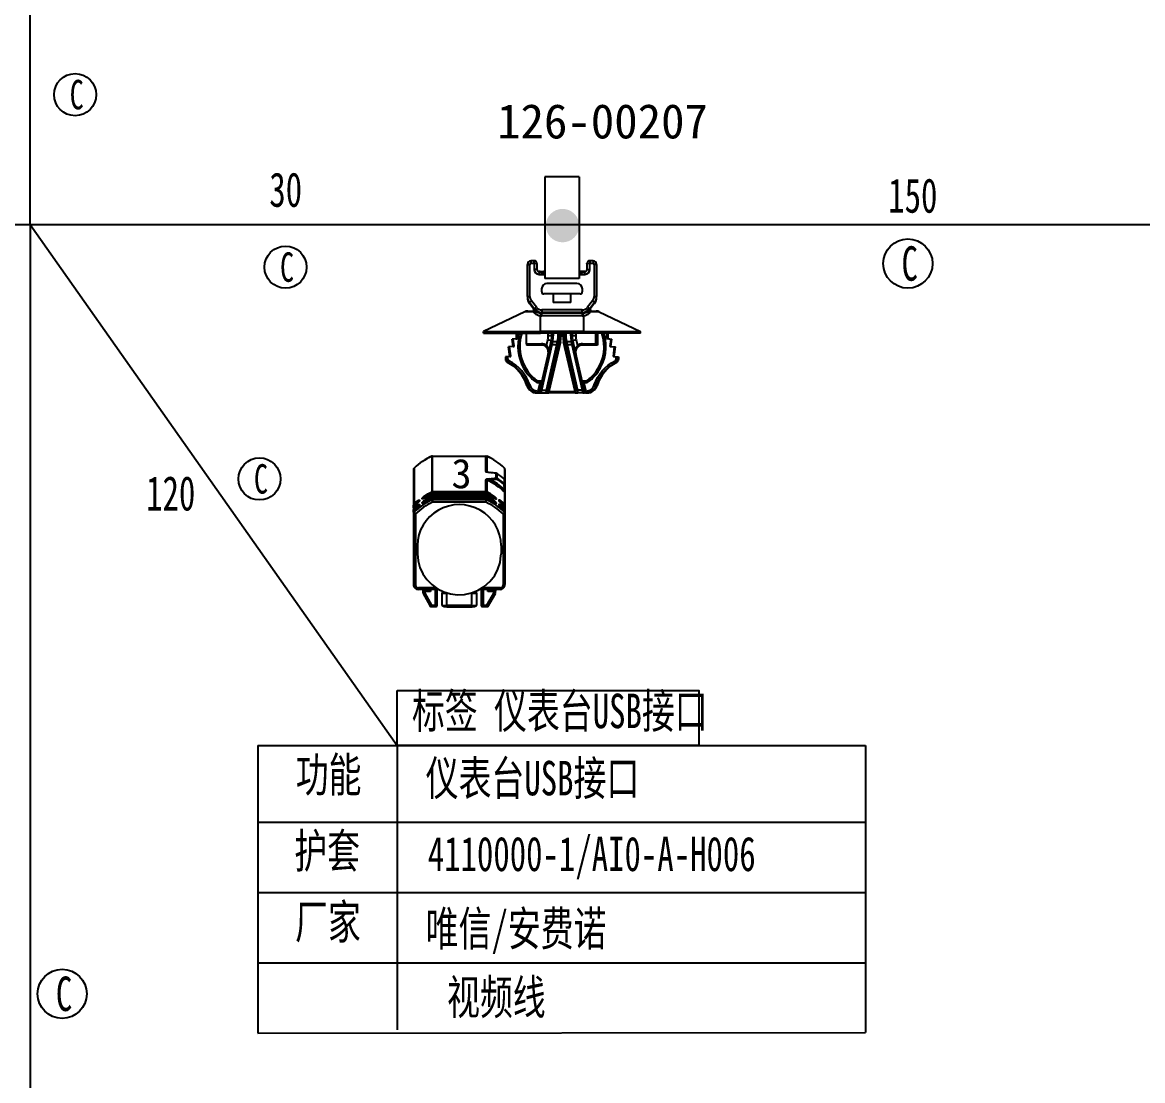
# Model space of a CAD drawing. Header units: millimetres. Extents: x 1543 to 5748, y 1576 to 2417.
# Drawn here: x 4048.5 to 4162.4, y 1923.9 to 2031.4 of the extents above; entities that cross this region are included whole.
import ezdxf

# ---------------------------------------------------------------- set-up
doc = ezdxf.new("R2010")
doc.units = ezdxf.units.MM
doc.layers.get('0').update_dxf_attribs({"lineweight": 25})
doc.layers.add('11文本层', color=255, linetype='Continuous')
for name, color, linetype, lineweight in [('1轮廓实线层', 7, 'Continuous', 50), ('6文字层', 3, 'Continuous', 25), ('_0', 7, 'Continuous', 25), ('_1轮廓实线层', 7, 'Continuous', 40)]:
    doc.layers.add(name, color=color, linetype=linetype, lineweight=lineweight)
doc.styles.get("Standard").update_dxf_attribs({"font": ''})
doc.styles.add('仿宋体', font='', dxfattribs={"width": 0.7, "height": 3.5})
doc.styles.add('仿宋体GB2312', font='', dxfattribs={"width": 0.7})
doc.styles.add('标准', font='fangsong.ttf', dxfattribs={"width": 0.7, "height": 3.5})
doc.styles.get('Standard').set_extended_font_data('SimSun')
doc.styles.get('仿宋体').set_extended_font_data('SimSun')
doc.styles.get('仿宋体GB2312').set_extended_font_data('SimSun')

msp = doc.modelspace()

# ---------------------------------------------------------------- hatches: boundary and pattern name
at = {"layer": '_1轮廓实线层', "linetype": 'ByBlock', "lineweight": -2}
h = msp.add_hatch(color=0, dxfattribs=at)
h.dxf.hatch_style = 1
edge = h.paths.add_edge_path()
edge.add_ellipse((4103.41, 2010.79), major_axis=(-1.7, 0), ratio=1, start_angle=0, end_angle=360, ccw=False)

# ---------------------------------------------------------------- linework, layer by layer
for p, q in [((4101.6, 2015.74), (4101.6, 2005.42)), ((4105.1, 2015.74), (4101.6, 2015.74)), ((4105.1, 2015.74), (4105.1, 2005.42)), ((4099.84, 2003.6), (4099.84, 2006.85)), ((4099.84, 2006.85), (4100.09, 2006.85)), ((4100.09, 2003.6), (4100.09, 2006.85)), ((4100.2, 2007.21), (4100.2, 2006.96)), ((4100.53, 2007.21), (4100.2, 2007.21)), ((4100.2, 2006.96), (4100.53, 2006.96)), ((4100.53, 2006.96), (4100.53, 2007.21)), ((4100.53, 2006.96), (4100.53, 2006.34)), ((4100.82, 2006.34), (4100.82, 2006.92)), ((4105.89, 2006.92), (4105.89, 2006.34)), ((4106.51, 2007.21), (4106.18, 2007.21)), ((4106.18, 2007.21), (4106.18, 2006.96)), ((4106.18, 2006.96), (4106.51, 2006.96)), ((4106.18, 2006.34), (4106.18, 2006.96)), ((4106.51, 2007.21), (4106.51, 2006.96)), ((4106.62, 2006.85), (4106.62, 2003.6)), ((4106.87, 2006.85), (4106.62, 2006.85)), ((4106.87, 2006.85), (4106.87, 2003.6)), ((4100.82, 2006.34), (4100.53, 2006.34)), ((4101.03, 2006.12), (4101.03, 2005.83)), ((4101.14, 2006.12), (4101.03, 2006.12)), ((4101.03, 2005.83), (4101.6, 2005.83)), ((4101.14, 2006.12), (4101.14, 2006.12)), ((4101.14, 2006.12), (4101.16, 2006.12)), ((4101.14, 2006.12), (4101.16, 2006.12)), ((4101.16, 2006.12), (4101.46, 2006.12)), ((4101.6, 2005.85), (4101.46, 2006.12)), ((4101.6, 2006.12), (4101.46, 2006.12)), ((4105.1, 2005.42), (4101.6, 2005.42)), ((4105.25, 2006.12), (4105.1, 2006.12)), ((4105.25, 2006.12), (4105.1, 2005.85)), ((4105.1, 2005.83), (4105.68, 2005.83)), ((4105.55, 2006.12), (4105.25, 2006.12)), ((4105.57, 2006.12), (4105.55, 2006.12)), ((4105.55, 2006.12), (4105.57, 2006.12)), ((4105.68, 2006.12), (4105.57, 2006.12)), ((4105.57, 2006.12), (4105.57, 2006.12)), ((4105.68, 2005.83), (4105.68, 2006.12)), ((4105.89, 2006.34), (4106.18, 2006.34)), ((4101.29, 2004.06), (4101.29, 2004.36)), ((4104.88, 2004.9), (4101.83, 2004.9)), ((4105.42, 2004.36), (4105.42, 2004.06)), ((4099.84, 2003.6), (4099.84, 2003.48)), ((4099.84, 2003.6), (4100.09, 2003.6)), ((4099.84, 2003.48), (4099.84, 2003.48)), ((4100.24, 2003.16), (4100.04, 2003)), ((4100.76, 2002.49), (4100.24, 2003.16)), ((4102.46, 2003.84), (4101.51, 2003.84)), ((4102.46, 2003.84), (4102.46, 2002.99)), ((4104.25, 2003.84), (4102.46, 2003.84)), ((4104.25, 2002.99), (4104.25, 2003.84)), ((4105.2, 2003.84), (4104.25, 2003.84)), ((4106.47, 2003.16), (4105.95, 2002.49)), ((4106.67, 2003), (4106.47, 2003.16)), ((4106.62, 2003.6), (4106.87, 2003.6)), ((4106.87, 2003.48), (4106.87, 2003.6)), ((4106.87, 2003.48), (4106.87, 2003.48)), ((4099.57, 2002.03), (4095.38, 2000.04)), ((4100.45, 2002.03), (4099.57, 2002.03)), ((4099.88, 2002.1), (4100.36, 2002.1)), ((4100.04, 2003), (4100.56, 2002.33)), ((4100.04, 2003), (4100.04, 2002.89)), ((4100.04, 2002.89), (4100.56, 2002.22)), ((4100.04, 2002.89), (4100.56, 2002.22)), ((4100.04, 2002.89), (4100.04, 2002.89)), ((4100.45, 2002.03), (4100.47, 2002)), ((4100.56, 2002.33), (4100.76, 2002.49)), ((4100.56, 2002.22), (4100.56, 2002.33)), ((4100.56, 2002.22), (4100.56, 2002.22)), ((4101.32, 2002.22), (4101.32, 2001.96)), ((4105.39, 2002.22), (4101.32, 2002.22)), ((4101.32, 2001.89), (4101.32, 2001.96)), ((4105.39, 2001.96), (4101.32, 2001.96)), ((4104.25, 2002.99), (4102.46, 2002.99)), ((4105.39, 2001.96), (4105.39, 2002.22)), ((4105.39, 2001.96), (4105.39, 2001.89)), ((4105.95, 2002.49), (4106.15, 2002.33)), ((4106.15, 2002.33), (4106.67, 2003)), ((4106.67, 2002.89), (4106.15, 2002.22)), ((4106.67, 2002.89), (4106.15, 2002.22)), ((4106.15, 2002.33), (4106.15, 2002.22)), ((4106.15, 2002.22), (4106.15, 2002.22)), ((4106.24, 2002), (4106.26, 2002.03)), ((4107.14, 2002.03), (4106.26, 2002.03)), ((4106.35, 2002.1), (4106.69, 2002.1)), ((4106.67, 2002.89), (4106.67, 2003)), ((4106.67, 2002.89), (4106.67, 2002.89)), ((4106.69, 2002.1), (4106.83, 2002.1)), ((4107.14, 2002.03), (4111.33, 2000.04)), ((4101.18, 2000.04), (4101.18, 2001.62)), ((4101.32, 2001.61), (4101.32, 2001.89)), ((4105.39, 2001.89), (4101.32, 2001.89)), ((4105.39, 2001.61), (4101.32, 2001.61)), ((4105.39, 2001.89), (4105.39, 2001.61)), ((4105.53, 2001.62), (4105.53, 2000.04)), ((4095.38, 2000.04), (4101.18, 2000.04)), ((4095.38, 1999.85), (4095.38, 2000.04)), ((4095.38, 1999.85), (4101.18, 1999.85)), ((4098.71, 1999.85), (4098.71, 1999.36)), ((4098.8, 1999.85), (4098.8, 1999.36)), ((4098.98, 1999.39), (4098.98, 1999.85)), ((4099.76, 1998.78), (4099.76, 1999.85)), ((4101.18, 1999.85), (4101.18, 2000.04)), ((4105.53, 2000.04), (4101.18, 2000.04)), ((4105.53, 1999.85), (4101.18, 1999.85)), ((4101.96, 1999.57), (4101.96, 1999.85)), ((4102.32, 1999.57), (4102.32, 1999.85)), ((4102.46, 1999.85), (4102.46, 1999.57)), ((4102.96, 1999.48), (4102.96, 1999.85)), ((4103.1, 1999.85), (4103.1, 1999.48)), ((4103.25, 1999.85), (4103.25, 1999.48)), ((4103.46, 1999.48), (4103.46, 1999.85)), ((4103.6, 1999.48), (4103.6, 1999.85)), ((4103.75, 1999.85), (4103.75, 1999.48)), ((4104.25, 1999.57), (4104.25, 1999.85)), ((4104.39, 1999.85), (4104.39, 1999.57)), ((4104.75, 1999.85), (4104.75, 1999.57)), ((4105.53, 1999.85), (4105.53, 2000.04)), ((4105.53, 2000.04), (4111.33, 2000.04)), ((4111.33, 1999.85), (4105.53, 1999.85)), ((4106.8, 1998.78), (4106.8, 1999.85)), ((4106.95, 1999.85), (4106.95, 1998.64)), ((4107.88, 1999.85), (4107.88, 1999.3)), ((4108, 1999.85), (4108, 1999.3)), ((4111.33, 1999.85), (4111.33, 2000.04)), ((4098.65, 1999.29), (4098.29, 1999.24)), ((4098.29, 1999.24), (4098.4, 1999.24)), ((4098.38, 1998.51), (4098.29, 1999.24)), ((4098.81, 1999.29), (4098.4, 1999.24)), ((4098.48, 1998.58), (4098.4, 1999.24)), ((4098.49, 1998.51), (4098.48, 1998.58)), ((4098.65, 1999.29), (4098.74, 1999.29)), ((4098.8, 1999.36), (4098.71, 1999.36)), ((4098.81, 1999.29), (4098.74, 1999.29)), ((4098.98, 1999.38), (4098.98, 1999.39)), ((4098.98, 1999.38), (4098.98, 1999.38)), ((4099.76, 1998.78), (4101.26, 1998.78)), ((4099.76, 1998.78), (4099.76, 1998.64)), ((4101.26, 1998.64), (4099.76, 1998.64)), ((4101.12, 1994.14), (4102.18, 1998.72)), ((4101.26, 1998.78), (4101.26, 1998.64)), ((4102.32, 1998.66), (4101.26, 1994.08)), ((4101.79, 1998.6), (4101.7, 1998.49)), ((4101.77, 1994.08), (4102.83, 1998.66)), ((4101.79, 1998.6), (4101.92, 1999.17)), ((4102.97, 1998.65), (4101.91, 1994.07)), ((4102.26, 1999.08), (4101.92, 1999.17)), ((4102.32, 1999.57), (4101.96, 1999.57)), ((4103.19, 1998.96), (4102.02, 1993.93)), ((4102.18, 1998.72), (4102.26, 1999.05)), ((4102.26, 1999.08), (4102.4, 1999.05)), ((4102.26, 1999.05), (4102.26, 1999.08)), ((4102.26, 1999.05), (4102.4, 1999.02)), ((4102.32, 1999.57), (4102.46, 1999.57)), ((4102.4, 1999.02), (4102.32, 1998.66)), ((4102.83, 1998.66), (4102.32, 1998.66)), ((4102.4, 1999.05), (4102.4, 1999.02)), ((4102.4, 1999.02), (4102.91, 1999.02)), ((4102.83, 1998.66), (4102.91, 1999.02)), ((4102.91, 1999.02), (4102.91, 1999.03)), ((4102.91, 1999.03), (4103.05, 1999)), ((4102.91, 1999.02), (4103.05, 1998.99)), ((4102.96, 1999.48), (4103.1, 1999.48)), ((4103.05, 1998.99), (4102.97, 1998.65)), ((4103.05, 1999), (4103.05, 1998.99)), ((4103.19, 1998.96), (4103.05, 1999)), ((4103.25, 1999.48), (4103.1, 1999.48)), ((4103.6, 1999.48), (4103.46, 1999.48)), ((4103.66, 1999), (4103.52, 1998.96)), ((4104.69, 1993.93), (4103.52, 1998.96)), ((4103.6, 1999.48), (4103.75, 1999.48)), ((4103.66, 1999), (4103.8, 1999.03)), ((4103.66, 1998.99), (4103.8, 1999.02)), ((4103.66, 1998.99), (4103.66, 1999)), ((4103.74, 1998.65), (4103.66, 1998.99)), ((4104.8, 1994.07), (4103.74, 1998.65)), ((4103.8, 1999.03), (4103.8, 1999.02)), ((4103.8, 1999.02), (4104.31, 1999.02)), ((4103.8, 1999.02), (4103.88, 1998.66)), ((4104.39, 1998.66), (4103.88, 1998.66)), ((4103.88, 1998.66), (4104.94, 1994.08)), ((4104.25, 1999.57), (4104.39, 1999.57)), ((4104.31, 1999.05), (4104.45, 1999.08)), ((4104.31, 1999.02), (4104.31, 1999.05)), ((4104.31, 1999.02), (4104.45, 1999.05)), ((4104.39, 1998.66), (4104.31, 1999.02)), ((4104.75, 1999.57), (4104.39, 1999.57)), ((4105.45, 1994.08), (4104.39, 1998.66)), ((4104.79, 1999.17), (4104.45, 1999.08)), ((4104.45, 1999.08), (4104.45, 1999.05)), ((4104.45, 1999.05), (4104.53, 1998.72)), ((4104.53, 1998.72), (4105.59, 1994.14)), ((4104.79, 1999.17), (4104.92, 1998.6)), ((4104.92, 1998.6), (4105.01, 1998.49)), ((4105.45, 1998.78), (4106.8, 1998.78)), ((4105.45, 1998.78), (4105.45, 1998.64)), ((4106.95, 1998.64), (4105.45, 1998.64)), ((4106.95, 1998.64), (4106.8, 1998.78)), ((4107.88, 1999.3), (4108.31, 1999.24)), ((4107.88, 1999.3), (4108, 1999.3)), ((4108, 1999.3), (4108.42, 1999.24)), ((4108.31, 1999.24), (4108.22, 1998.51)), ((4108.31, 1999.24), (4108.42, 1999.24)), ((4108.33, 1998.51), (4108.42, 1999.24)), ((4098.05, 1997.5), (4097.61, 1997.44)), ((4097.68, 1997.44), (4097.61, 1997.44)), ((4097.61, 1997.44), (4097.61, 1997.19)), ((4097.68, 1997.44), (4097.68, 1997.19)), ((4098.15, 1997.5), (4097.86, 1997.46)), ((4097.86, 1997.19), (4097.86, 1997.46)), ((4098.38, 1998.51), (4097.93, 1998.46)), ((4097.93, 1998.46), (4098.03, 1998.46)), ((4098.05, 1997.5), (4097.93, 1998.46)), ((4098.49, 1998.51), (4098.03, 1998.46)), ((4098.15, 1997.57), (4098.03, 1998.46)), ((4098.05, 1997.5), (4098.15, 1997.5)), ((4098.15, 1997.5), (4098.15, 1997.57)), ((4098.38, 1998.51), (4098.49, 1998.51)), ((4101.97, 1997.82), (4101.96, 1997.76)), ((4104.75, 1997.77), (4104.74, 1997.82)), ((4108.25, 1998.51), (4108.22, 1998.51)), ((4108.33, 1998.51), (4108.22, 1998.51)), ((4108.25, 1998.51), (4108.67, 1998.46)), ((4108.33, 1998.51), (4108.78, 1998.46)), ((4108.67, 1998.46), (4108.55, 1997.5)), ((4108.58, 1997.49), (4108.55, 1997.5)), ((4108.66, 1997.5), (4108.55, 1997.5)), ((4108.58, 1997.49), (4108.85, 1997.46)), ((4108.66, 1997.5), (4108.78, 1998.46)), ((4108.66, 1997.5), (4109.1, 1997.44)), ((4108.67, 1998.46), (4108.78, 1998.46)), ((4108.85, 1997.19), (4108.85, 1997.46)), ((4109.03, 1997.44), (4109.1, 1997.44)), ((4109.03, 1997.44), (4109.03, 1997.19)), ((4109.1, 1997.44), (4109.1, 1997.19)), ((4097.68, 1997.19), (4097.61, 1997.19)), ((4097.86, 1997.19), (4097.68, 1997.19)), ((4097.88, 1996.88), (4097.81, 1996.88)), ((4097.96, 1997.03), (4097.88, 1996.88)), ((4108.75, 1997.03), (4108.83, 1996.88)), ((4108.83, 1996.88), (4108.9, 1996.88)), ((4109.03, 1997.19), (4108.85, 1997.19)), ((4109.03, 1997.19), (4109.1, 1997.19)), ((4099.69, 1995.93), (4099.84, 1996.03)), ((4107.02, 1995.93), (4106.87, 1996.03)), ((4107.15, 1995.31), (4107.13, 1995.27)), ((4099.91, 1994.54), (4099.79, 1994.54)), ((4100.07, 1994.59), (4099.91, 1994.54)), ((4100.59, 1994.97), (4100.7, 1995.11)), ((4100.94, 1993.99), (4101.13, 1994.82)), ((4100.94, 1993.99), (4101.08, 1993.96)), ((4101.04, 1995), (4101.2, 1995)), ((4101.04, 1994.82), (4101.04, 1995)), ((4101.13, 1994.82), (4101.04, 1994.82)), ((4101.08, 1993.96), (4101.12, 1994.14)), ((4101.13, 1994.82), (4101.2, 1995)), ((4101.13, 1994.82), (4101.27, 1994.79)), ((4101.26, 1994.08), (4101.22, 1993.78)), ((4101.26, 1994.08), (4101.77, 1994.08)), ((4101.73, 1993.78), (4101.77, 1994.08)), ((4101.91, 1994.07), (4101.87, 1993.9)), ((4104.84, 1993.9), (4104.8, 1994.07)), ((4105.45, 1994.08), (4104.94, 1994.08)), ((4104.94, 1994.08), (4104.98, 1993.78)), ((4105.44, 1994.79), (4105.58, 1994.82)), ((4105.49, 1993.78), (4105.45, 1994.08)), ((4105.51, 1995), (4105.58, 1994.82)), ((4105.51, 1995), (4105.67, 1995)), ((4105.58, 1994.82), (4105.77, 1993.99)), ((4105.67, 1994.82), (4105.58, 1994.82)), ((4105.59, 1994.14), (4105.63, 1993.96)), ((4105.63, 1993.96), (4105.77, 1993.99)), ((4105.67, 1994.82), (4105.67, 1995)), ((4106.12, 1994.97), (4106.01, 1995.11)), ((4106.64, 1994.59), (4106.8, 1994.54)), ((4106.8, 1994.54), (4106.92, 1994.54)), ((4100.96, 1993.78), (4100.81, 1993.78)), ((4100.93, 1993.96), (4101.07, 1993.94)), ((4100.96, 1993.78), (4100.96, 1993.87)), ((4100.96, 1993.78), (4101.22, 1993.78)), ((4101.07, 1993.94), (4101.08, 1993.96)), ((4101.08, 1993.87), (4101.08, 1993.88)), ((4101.2, 1993.78), (4101.22, 1993.78)), ((4101.22, 1993.78), (4101.2, 1993.78)), ((4101.22, 1993.78), (4101.73, 1993.78)), ((4101.74, 1993.78), (4102.02, 1993.78)), ((4102.02, 1993.93), (4101.87, 1993.89)), ((4101.87, 1993.9), (4101.87, 1993.89)), ((4102.02, 1993.93), (4104.69, 1993.93)), ((4102.02, 1993.78), (4102.02, 1993.93)), ((4104.69, 1993.78), (4102.02, 1993.78)), ((4104.84, 1993.89), (4104.69, 1993.93)), ((4104.69, 1993.78), (4104.69, 1993.93)), ((4104.69, 1993.78), (4104.97, 1993.78)), ((4105.49, 1993.78), (4104.98, 1993.78)), ((4105.75, 1993.78), (4105.49, 1993.78)), ((4105.51, 1993.78), (4105.49, 1993.78)), ((4105.49, 1993.78), (4105.51, 1993.78)), ((4105.64, 1993.94), (4105.63, 1993.96)), ((4105.64, 1993.94), (4105.78, 1993.96)), ((4105.75, 1993.78), (4105.75, 1993.87)), ((4105.75, 1993.78), (4105.9, 1993.78))]:
    msp.add_line(p, q)
at = {"color": 0, "lineweight": -2}
for p, q in [((4090.12, 1987.35), (4090.12, 1983.74)), ((4090.2, 1987.37), (4090.2, 1987.37)), ((4090.2, 1987.37), (4095.61, 1987.37)), ((4090.2, 1983.76), (4090.2, 1987.37)), ((4090.2, 1987.37), (4095.61, 1987.37)), ((4095.61, 1987.37), (4095.61, 1987.37)), ((4095.61, 1985.79), (4095.61, 1987.37)), ((4095.7, 1987.35), (4095.7, 1985.77)), ((4088.32, 1986.14), (4088.32, 1982.53)), ((4097.5, 1986.14), (4097.5, 1985.05)), ((4088.26, 1986), (4088.26, 1982.39)), ((4095.61, 1983.76), (4095.61, 1984.96)), ((4095.7, 1984.94), (4095.7, 1983.74)), ((4096.65, 1985.13), (4096.65, 1985.62)), ((4096.75, 1985.1), (4096.75, 1985.59)), ((4097.49, 1985.06), (4097.49, 1984.57)), ((4097.56, 1986), (4097.56, 1984.91)), ((4097.56, 1984.91), (4097.56, 1984.42)), ((4090.2, 1983.76), (4095.61, 1983.76)), ((4090.2, 1983.57), (4090.2, 1983.76)), ((4095.61, 1983.57), (4095.61, 1983.76)), ((4097.45, 1984.5), (4097.46, 1984.01)), ((4097.56, 1984.42), (4097.56, 1983.93)), ((4097.56, 1984.42), (4097.56, 1984.42)), ((4097.56, 1984.08), (4097.56, 1983.99)), ((4097.56, 1983.99), (4097.56, 1983.96)), ((4097.56, 1983.97), (4097.56, 1983.96)), ((4097.56, 1983.96), (4097.56, 1983.88)), ((4097.56, 1983.59), (4097.56, 1983.93)), ((4097.56, 1983.88), (4097.56, 1983.75)), ((4097.56, 1983.75), (4097.56, 1983.65)), ((4088.82, 1982.76), (4088.32, 1982.23)), ((4090.12, 1983.44), (4090.12, 1983.3)), ((4090.12, 1983.44), (4090.12, 1983.44)), ((4090.12, 1983), (4090.12, 1983.01)), ((4090.12, 1983), (4090.12, 1982.89)), ((4095.61, 1983.57), (4090.2, 1983.57)), ((4090.2, 1983.32), (4090.2, 1983.46)), ((4095.61, 1983.46), (4090.2, 1983.46)), ((4090.2, 1983.46), (4090.2, 1983.46)), ((4095.61, 1983.46), (4090.2, 1983.46)), ((4090.2, 1983.32), (4095.61, 1983.32)), ((4090.2, 1983.14), (4090.2, 1983.32)), ((4095.61, 1983.14), (4090.2, 1983.14)), ((4095.61, 1983.02), (4090.2, 1983.02)), ((4090.2, 1982.91), (4090.2, 1983.02)), ((4090.2, 1983.02), (4090.2, 1983.02)), ((4095.61, 1983.02), (4090.2, 1983.02)), ((4095.61, 1982.91), (4090.2, 1982.91)), ((4090.2, 1982.91), (4090.2, 1982.67)), ((4095.61, 1982.67), (4090.2, 1982.67)), ((4095.61, 1983.32), (4095.61, 1983.46)), ((4095.61, 1983.46), (4095.61, 1983.46)), ((4095.61, 1983.14), (4095.61, 1983.32)), ((4095.61, 1982.91), (4095.61, 1983.02)), ((4095.61, 1983.02), (4095.61, 1983.02)), ((4095.61, 1982.91), (4095.61, 1982.67)), ((4095.69, 1983.44), (4095.7, 1983.44)), ((4095.69, 1983.01), (4095.7, 1983)), ((4095.7, 1983.44), (4095.7, 1983.3)), ((4095.7, 1983), (4095.7, 1982.89)), ((4097, 1982.76), (4097.5, 1982.23)), ((4097.5, 1983.73), (4097.5, 1982.53)), ((4097.56, 1983.65), (4097.56, 1983.62)), ((4097.56, 1983.63), (4097.56, 1983.59)), ((4097.56, 1983.63), (4097.56, 1983.63)), ((4097.56, 1983.59), (4097.56, 1982.39)), ((4097.56, 1983.59), (4097.56, 1983.53)), ((4097.56, 1983.53), (4097.56, 1983.44)), ((4097.56, 1983.45), (4097.56, 1983.32)), ((4097.56, 1983.32), (4097.56, 1983.26)), ((4097.56, 1983.26), (4097.56, 1983.26)), ((4097.56, 1983.22), (4097.56, 1983.19)), ((4097.56, 1983.19), (4097.56, 1983.08)), ((4097.56, 1983.08), (4097.56, 1983.06)), ((4097.56, 1983.06), (4097.56, 1982.73)), ((4097.56, 1982.81), (4097.56, 1982.79)), ((4097.56, 1982.79), (4097.56, 1982.69)), ((4097.56, 1982.69), (4097.56, 1982.55)), ((4088.26, 1982.09), (4088.26, 1982.39)), ((4088.26, 1982.09), (4088.26, 1981.95)), ((4088.26, 1981.66), (4088.26, 1981.95)), ((4088.26, 1981.65), (4088.26, 1981.54)), ((4088.26, 1981.54), (4088.26, 1974.3)), ((4088.82, 1982.32), (4088.32, 1981.79)), ((4088.32, 1982.23), (4088.32, 1982.09)), ((4088.32, 1982.23), (4088.32, 1982.23)), ((4088.32, 1981.79), (4088.32, 1981.68)), ((4088.32, 1981.79), (4088.32, 1981.79)), ((4088.4, 1982.35), (4088.4, 1982.32)), ((4088.4, 1981.91), (4088.4, 1981.88)), ((4088.46, 1981.5), (4088.46, 1974.26)), ((4097, 1982.32), (4097.5, 1981.79)), ((4097.36, 1981.5), (4097.36, 1974.26)), ((4097.41, 1982.32), (4097.41, 1982.35)), ((4097.41, 1981.88), (4097.41, 1981.91)), ((4097.5, 1982.23), (4097.5, 1982.09)), ((4097.5, 1982.23), (4097.5, 1982.23)), ((4097.5, 1981.79), (4097.5, 1981.68)), ((4097.5, 1981.79), (4097.5, 1981.79)), ((4097.56, 1982.55), (4097.56, 1982.44)), ((4097.56, 1982.49), (4097.56, 1982.47)), ((4097.56, 1982.47), (4097.56, 1982.37)), ((4097.56, 1982.39), (4097.56, 1981.65)), ((4097.56, 1982.37), (4097.56, 1982.23)), ((4097.56, 1982.23), (4097.56, 1982.12)), ((4097.56, 1982.14), (4097.56, 1982.12)), ((4097.56, 1982.14), (4097.56, 1982.14)), ((4097.56, 1982.12), (4097.56, 1982.09)), ((4097.56, 1982.09), (4097.56, 1981.95)), ((4097.56, 1981.95), (4097.56, 1974.71)), ((4097.56, 1981.65), (4097.56, 1981.54)), ((4097.56, 1981.54), (4097.56, 1974.3)), ((4088.66, 1978.27), (4088.66, 1977.44)), ((4097.16, 1978.27), (4097.16, 1977.44)), ((4097.16, 1977.39), (4097.16, 1977.41)), ((4097.56, 1977.7), (4097.56, 1977.68)), ((4090.56, 1973.97), (4088.76, 1973.97)), ((4088.76, 1973.97), (4088.76, 1973.81)), ((4090.82, 1973.81), (4088.76, 1973.81)), ((4089.21, 1973.81), (4089.21, 1973.63)), ((4089.21, 1973.63), (4089.21, 1973.48)), ((4089.41, 1973.81), (4089.41, 1973.59)), ((4089.98, 1973.59), (4089.41, 1973.59)), ((4089.41, 1973.59), (4089.41, 1973.44)), ((4089.98, 1973.81), (4089.98, 1973.59)), ((4090.48, 1972.22), (4090.48, 1973.81)), ((4090.68, 1972.26), (4090.68, 1973.81)), ((4091.16, 1973.64), (4091.16, 1973.43)), ((4094.66, 1973.43), (4094.66, 1973.64)), ((4097.06, 1973.81), (4095, 1973.81)), ((4095.13, 1973.81), (4095.13, 1972.26)), ((4097.06, 1973.97), (4095.26, 1973.97)), ((4095.33, 1973.81), (4095.33, 1972.22)), ((4095.83, 1973.59), (4095.83, 1973.81)), ((4096.41, 1973.59), (4095.83, 1973.59)), ((4096.41, 1973.81), (4096.41, 1973.59)), ((4096.41, 1973.44), (4096.41, 1973.59)), ((4096.61, 1973.81), (4096.61, 1973.63)), ((4096.61, 1973.48), (4096.61, 1973.63)), ((4097.06, 1973.81), (4097.06, 1973.97)), ((4089.23, 1973.38), (4089.93, 1972.16)), ((4089.41, 1973.44), (4090.1, 1972.22)), ((4091.16, 1972.26), (4091.16, 1973.43)), ((4091.16, 1973.43), (4091.66, 1973.43)), ((4091.66, 1972.16), (4091.66, 1973.43)), ((4094.16, 1973.43), (4094.16, 1972.16)), ((4094.16, 1973.43), (4094.66, 1973.43)), ((4094.66, 1973.43), (4094.66, 1972.26)), ((4095.71, 1972.22), (4096.41, 1973.44)), ((4095.89, 1972.16), (4096.58, 1973.38)), ((4090.1, 1972.22), (4090.48, 1972.22)), ((4090.1, 1972.06), (4090.1, 1972.22)), ((4090.1, 1972.06), (4090.48, 1972.06)), ((4090.48, 1972.06), (4090.48, 1972.22)), ((4094.16, 1972.16), (4091.66, 1972.16)), ((4091.66, 1972.16), (4091.66, 1972)), ((4094.16, 1972), (4091.66, 1972)), ((4094.16, 1972.16), (4094.16, 1972)), ((4095.33, 1972.22), (4095.71, 1972.22)), ((4095.33, 1972.06), (4095.33, 1972.22)), ((4095.33, 1972.06), (4095.71, 1972.06)), ((4095.71, 1972.06), (4095.71, 1972.22))]:
    msp.add_line(p, q, dxfattribs=at)
at = {"color": 0}
msp.add_line((4086.59, 1957.96), (4086.59, 1929.04), dxfattribs=at)
for points in [[(4100.53, 2006.96), (4100.72, 2006.95), (4100.79, 2006.94), (4100.81, 2006.93), (4100.81, 2006.93), (4100.82, 2006.92), (4100.82, 2006.92)], [(4105.89, 2006.92), (4105.89, 2006.93), (4105.9, 2006.93), (4105.91, 2006.93), (4105.93, 2006.94), (4106.18, 2006.96)], [(4101.14, 2006.12), (4101.21, 2006.07), (4101.6, 2005.84)], [(4105.1, 2005.84), (4105.53, 2006.1), (4105.57, 2006.12)], [(4100.36, 2002.1), (4100.36, 2002.1), (4100.37, 2002.1), (4100.45, 2002.03)], [(4100.45, 2002.03), (4100.52, 2002.08), (4100.56, 2002.15), (4100.55, 2002.23), (4100.54, 2002.25)], [(4100.47, 2002), (4100.55, 2002.04), (4100.59, 2002.12), (4100.58, 2002.2), (4100.56, 2002.22)], [(4100.61, 2002.16), (4100.64, 2002.09), (4100.62, 2002), (4100.55, 2001.94), (4100.53, 2001.93)], [(4100.65, 2002.13), (4100.68, 2002.05), (4100.66, 2001.97), (4100.59, 2001.9), (4100.56, 2001.89)], [(4106.15, 2001.89), (4106.07, 2001.94), (4106.03, 2002.03), (4106.05, 2002.11), (4106.06, 2002.13)], [(4106.18, 2001.93), (4106.11, 2001.98), (4106.07, 2002.06), (4106.08, 2002.14), (4106.1, 2002.16)], [(4106.24, 2002), (4106.16, 2002.04), (4106.12, 2002.12), (4106.13, 2002.2), (4106.15, 2002.22)], [(4106.17, 2002.25), (4106.15, 2002.18), (4106.17, 2002.1), (4106.26, 2002.03)], [(4106.35, 2002.1), (4106.35, 2002.1), (4106.33, 2002.09), (4106.26, 2002.03)], [(4101.18, 2001.62), (4101.19, 2001.64), (4101.2, 2001.7), (4101.22, 2001.82), (4101.21, 2001.87), (4101.21, 2001.89), (4101.2, 2001.89), (4101.2, 2001.89)], [(4105.51, 2001.89), (4105.51, 2001.89), (4105.5, 2001.88), (4105.49, 2001.79), (4105.51, 2001.67), (4105.53, 2001.62)], [(4098.98, 1999.38), (4098.85, 1999.3), (4098.81, 1999.29)], [(4101.79, 1998.6), (4101.89, 1998.45), (4101.98, 1998.19)], [(4104.73, 1998.19), (4104.79, 1998.39), (4104.92, 1998.6)], [(4097.88, 1996.88), (4098.3, 1996.63), (4098.69, 1996.34), (4099.14, 1995.89), (4099.49, 1995.42), (4099.73, 1994.99), (4099.91, 1994.54)], [(4100.07, 1994.59), (4099.92, 1994.97), (4099.74, 1995.34), (4099.52, 1995.69), (4099.26, 1996.02), (4098.98, 1996.32), (4098.66, 1996.59), (4098.32, 1996.83), (4097.96, 1997.03)], [(4106.64, 1994.59), (4106.78, 1994.97), (4106.97, 1995.34), (4107.19, 1995.69), (4107.45, 1996.02), (4107.73, 1996.32), (4108.05, 1996.59), (4108.39, 1996.83), (4108.75, 1997.03)], [(4099.91, 1994.54), (4100.02, 1994.28), (4100.2, 1994.07), (4100.37, 1993.95), (4100.56, 1993.86), (4100.76, 1993.8), (4100.96, 1993.78)], [(4106.8, 1994.54), (4106.74, 1994.38), (4106.65, 1994.23), (4106.53, 1994.1), (4106.4, 1993.98), (4106.09, 1993.83), (4105.75, 1993.78)]]:
    msp.add_lwpolyline(points)
at = {"color": 0, "lineweight": -2}
for points in [[(4095.61, 1985.79), (4095.62, 1985.78), (4095.62, 1985.77), (4095.64, 1985.76), (4095.8, 1985.72), (4096.02, 1985.69)], [(4096.02, 1985.06), (4095.71, 1985.01), (4095.64, 1984.99), (4095.62, 1984.97), (4095.62, 1984.96), (4095.61, 1984.96)], [(4096.09, 1984.96), (4095.77, 1984.96), (4095.72, 1984.95), (4095.7, 1984.95), (4095.7, 1984.95), (4095.7, 1984.94), (4095.7, 1984.94)], [(4090.12, 1983.44), (4089.38, 1983.1), (4089.2, 1983.03), (4089.16, 1983.02), (4089.15, 1983.02), (4089.14, 1983.02), (4089.13, 1983.03), (4089.13, 1983.03), (4089.14, 1983.05), (4089.15, 1983.07), (4089.28, 1983.21), (4089.72, 1983.52), (4090.12, 1983.74)], [(4095.7, 1983.44), (4096.44, 1983.1), (4096.62, 1983.02), (4096.65, 1983.02), (4096.67, 1983.02), (4096.68, 1983.02), (4096.68, 1983.03), (4096.68, 1983.03), (4096.68, 1983.04), (4096.67, 1983.07), (4096.54, 1983.21), (4096.1, 1983.52), (4095.7, 1983.74)], [(4088.32, 1982.53), (4088.64, 1982.77), (4088.81, 1982.87), (4088.85, 1982.88), (4088.86, 1982.88), (4088.88, 1982.87), (4088.89, 1982.86), (4088.88, 1982.84), (4088.86, 1982.79), (4088.73, 1982.65), (4088.32, 1982.23)], [(4088.4, 1982.35), (4088.7, 1982.66), (4088.76, 1982.7), (4088.78, 1982.71)], [(4090.12, 1983), (4089.38, 1982.66), (4089.2, 1982.59), (4089.16, 1982.58), (4089.15, 1982.58), (4089.14, 1982.58), (4089.13, 1982.59), (4089.13, 1982.6), (4089.14, 1982.61), (4089.15, 1982.64), (4089.28, 1982.77), (4089.72, 1983.08), (4090.12, 1983.3)], [(4089.25, 1983.07), (4089.25, 1983.07), (4089.25, 1983.09), (4089.3, 1983.13), (4089.56, 1983.29), (4090.2, 1983.57)], [(4089.25, 1982.63), (4089.25, 1982.64), (4089.25, 1982.65), (4089.3, 1982.69), (4089.56, 1982.86), (4090.2, 1983.14)], [(4090.12, 1983.44), (4089.42, 1983.12), (4089.26, 1983.06)], [(4090.12, 1983.01), (4089.42, 1982.69), (4089.26, 1982.62)], [(4096.57, 1983.07), (4096.57, 1983.07), (4096.56, 1983.08), (4096.52, 1983.13), (4096.26, 1983.29), (4095.61, 1983.57)], [(4096.57, 1982.63), (4096.57, 1982.64), (4096.56, 1982.65), (4096.52, 1982.69), (4096.26, 1982.86), (4095.61, 1983.14)], [(4095.69, 1983.44), (4096.39, 1983.12), (4096.56, 1983.06)], [(4095.69, 1983.01), (4096.39, 1982.69), (4096.56, 1982.62)], [(4095.7, 1983), (4096.44, 1982.66), (4096.62, 1982.59), (4096.65, 1982.58), (4096.67, 1982.58), (4096.68, 1982.58), (4096.68, 1982.59), (4096.68, 1982.6), (4096.68, 1982.61), (4096.67, 1982.64), (4096.54, 1982.77), (4096.1, 1983.08), (4095.7, 1983.3)], [(4097.5, 1982.53), (4097.18, 1982.77), (4097.01, 1982.87), (4096.97, 1982.88), (4096.95, 1982.88), (4096.94, 1982.87), (4096.93, 1982.87), (4096.93, 1982.86), (4096.93, 1982.85), (4096.93, 1982.84), (4096.98, 1982.76), (4097.09, 1982.64), (4097.5, 1982.23)], [(4097.41, 1982.35), (4097.11, 1982.66), (4097.05, 1982.7), (4097.03, 1982.71)], [(4088.32, 1982.09), (4088.64, 1982.34), (4088.81, 1982.43), (4088.85, 1982.44), (4088.86, 1982.44), (4088.88, 1982.44), (4088.89, 1982.42), (4088.88, 1982.41), (4088.86, 1982.35), (4088.73, 1982.21), (4088.32, 1981.79)], [(4088.4, 1981.91), (4088.7, 1982.22), (4088.76, 1982.26), (4088.78, 1982.27)], [(4097.5, 1982.09), (4097.18, 1982.34), (4097.01, 1982.43), (4096.97, 1982.44), (4096.95, 1982.44), (4096.94, 1982.44), (4096.93, 1982.43), (4096.93, 1982.42), (4096.93, 1982.42), (4096.93, 1982.4), (4096.98, 1982.33), (4097.09, 1982.2), (4097.5, 1981.79)], [(4097.41, 1981.91), (4097.11, 1982.22), (4097.05, 1982.26), (4097.03, 1982.27)], [(4088.66, 1977.44), (4088.72, 1976.73), (4088.9, 1976.05), (4089.2, 1975.4), (4089.61, 1974.81), (4090.11, 1974.3), (4090.69, 1973.88), (4091.33, 1973.57), (4092.02, 1973.36), (4092.74, 1973.27), (4093.46, 1973.31), (4094.16, 1973.46), (4094.83, 1973.72), (4095.44, 1974.1), (4096.03, 1974.62), (4096.52, 1975.24), (4096.84, 1975.87), (4097.06, 1976.55), (4097.15, 1977.25), (4097.16, 1977.39)], [(4089.79, 1973.81), (4089.84, 1973.73), (4089.98, 1973.59)], [(4096.03, 1973.81), (4095.97, 1973.73), (4095.83, 1973.59)], [(4091.66, 1972), (4091.38, 1972.03), (4091.23, 1972.11), (4091.16, 1972.25), (4091.16, 1972.26)], [(4094.66, 1972.26), (4094.6, 1972.12), (4094.47, 1972.04), (4094.21, 1972), (4094.16, 1972)]]:
    msp.add_lwpolyline(points, dxfattribs=at)
for centre, radius, start, end in [((4100.2, 2006.85), 0.363, 90, 180), ((4100.2, 2006.85), 0.109, 90, 180), ((4100.53, 2006.92), 0.29, 56.1469, 90), ((4100.53, 2006.92), 0.291, 34.6674, 56.1281), ((4100.53, 2006.92), 0.29, 14.1414, 34.6326), ((4100.53, 2006.92), 0.284, 359.9466, 14.3458), ((4106.18, 2006.92), 0.284, 165.6542, 180.0534), ((4106.18, 2006.92), 0.29, 145.3673, 165.8586), ((4106.18, 2006.92), 0.291, 123.8719, 145.3325), ((4106.18, 2006.92), 0.29, 90, 123.8531), ((4106.51, 2006.85), 0.363, 360, 90), ((4106.51, 2006.85), 0.109, 0.0251, 89.9797), ((4101.03, 2006.34), 0.508, 180, 270), ((4101.03, 2006.34), 0.218, 180, 270), ((4105.68, 2006.34), 0.508, 270.0001, 359.9999), ((4105.68, 2006.34), 0.218, 270, 360), ((4101.83, 2004.36), 0.544, 90, 180), ((4104.88, 2004.36), 0.544, 360, 90), ((4100.8, 2003.6), 0.965, 179.9977, 217.9786), ((4100.8, 2003.48), 0.964, 180, 218), ((4100.8, 2003.6), 0.712, 179.9958, 217.9543), ((4101.51, 2004.06), 0.218, 180, 270), ((4105.2, 2004.06), 0.218, 270, 360), ((4105.91, 2003.6), 0.712, 322.0459, 0.004), ((4105.91, 2003.6), 0.965, 322.0214, 0.0023), ((4105.91, 2003.48), 0.964, 322, 360), ((4099.88, 2001.38), 0.725, 90, 115.4), ((4100.36, 2002.25), 0.145, 270, 38), ((4101.27, 2002.57), 0.982, 215.8251, 220.6376), ((4101.32, 2002.93), 0.964, 217.9781, 269.9907), ((4101.32, 2002.81), 0.964, 218, 222.3843), ((4100.91, 2002.44), 0.405, 222.4784, 229.5349), ((4101.31, 2002.93), 1.04, 230.3384, 263.9136), ((4101.32, 2002.93), 0.71, 217.9496, 269.9846), ((4105.39, 2002.93), 0.71, 270.0155, 322.0504), ((4105.39, 2002.93), 0.964, 270.0093, 322.0219), ((4105.4, 2002.93), 1.04, 276.0838, 309.6639), ((4105.8, 2002.44), 0.405, 310.466, 317.5217), ((4105.39, 2002.81), 0.964, 317.6158, 322), ((4105.43, 2002.58), 0.989, 319.3788, 324.16), ((4106.35, 2002.25), 0.145, 142, 270), ((4106.83, 2001.38), 0.725, 64.6, 89.9992), ((4100.87, 2002.23), 0.458, 220.7065, 227.714), ((4101.3, 2002.72), 1.11, 228.4207, 263.689), ((4101.32, 2002.85), 1.24, 263.322, 269.964), ((4101.32, 2002.97), 1.08, 263.3902, 270.0033), ((4105.39, 2002.97), 1.08, 269.9967, 276.6097), ((4105.39, 2002.84), 1.23, 270.0011, 276.7136), ((4105.41, 2002.72), 1.11, 276.2924, 311.5889), ((4105.84, 2002.23), 0.458, 312.2836, 319.2965), ((4103.35, 1998.49), 4.47, 162.1992, 168.3867), ((4103.35, 1998.49), 4.29, 161.4319, 214.9649), ((4103.35, 1998.49), 4.29, 325.0351, 18.5681), ((4103.35, 1998.49), 4.47, 325.0351, 17.8008), ((4098.64, 1999.36), 0.0714, 277, 360), ((4098.62, 2001.32), 1.97, 275.4376, 280.5635), ((4103.35, 1998.49), 4.47, 168.4491, 214.9649), ((4101.26, 1997.93), 0.857, 52.3307, 90), ((4101.26, 1997.93), 0.714, 31.6334, 90), ((4100.18, 1999.57), 1.78, 346.955, 360), ((4100.18, 1999.57), 2.14, 346.955, 360), ((4100.18, 1999.57), 2.28, 346.955, 360), ((4100.96, 1999.48), 2, 346.955, 360), ((4100.96, 1999.48), 2.14, 346.955, 360), ((4100.96, 1999.48), 2.28, 346.955, 360), ((4105.75, 1999.48), 2.28, 180, 193.045), ((4105.75, 1999.48), 2.14, 180, 193.045), ((4105.75, 1999.48), 2, 180, 193.045), ((4106.53, 1999.57), 2.28, 180, 193.045), ((4106.53, 1999.57), 2.14, 180, 193.045), ((4106.53, 1999.57), 1.78, 180, 193.045), ((4105.45, 1997.93), 0.714, 90, 148.5936), ((4105.45, 1997.93), 0.857, 90, 127.6693), ((4105.45, 1997.9), 0.738, 94.4835, 122.5962), ((4097.41, 2000.89), 3.46, 274.5587, 277.4919), ((4101.26, 1997.93), 0.712, 0.0446, 31.7328), ((4101.26, 1997.93), 0.714, 346.955, 0.0267), ((4100.82, 1998.03), 1.17, 349.7283, 358.1592), ((4100.92, 1998.03), 1.07, 358.0537, 8.6562), ((4105.84, 1998.03), 1.12, 171.5911, 190.4972), ((4105.44, 1997.93), 0.709, 148.2087, 180.0847), ((4105.45, 1997.93), 0.714, 180, 193.045), ((4109.29, 2000.72), 3.29, 262.4109, 265.4978), ((4097.97, 1997.19), 0.357, 180, 243.2008), ((4098.04, 1997.19), 0.357, 180.0103, 243.2116), ((4096.04, 1993.37), 3.93, 17.2694, 63.2008), ((4098.04, 1997.2), 0.18, 180.4732, 243.4343), ((4110.67, 1993.37), 3.93, 116.7992, 162.7306), ((4110.63, 1993.26), 4.04, 127.6939, 135.7343), ((4110.64, 1993.25), 4.05, 121.9865, 127.6961), ((4110.63, 1993.26), 4.04, 116.4686, 121.9834), ((4108.67, 1997.2), 0.18, 296.5657, 359.5268), ((4108.67, 1997.19), 0.357, 296.795, 359.9845), ((4108.74, 1997.19), 0.357, 296.7992, 360), ((4103.41, 1998.53), 4.54, 214.9649, 231.5743), ((4103.41, 1998.53), 4.36, 214.9649, 231.5743), ((4103.3, 1998.53), 4.36, 308.4257, 325.0351), ((4103.3, 1998.53), 4.54, 308.4257, 325.0351), ((4110.52, 1993.33), 3.9, 150.3029, 162.0322), ((4110.6, 1993.28), 4, 138.9724, 149.5441), ((4110.62, 1993.27), 4.02, 135.7331, 138.9807), ((4100.81, 1994.85), 1.07, 197.2694, 270), ((4100.87, 1994.84), 0.834, 197.3217, 220.654), ((4100.93, 1994.88), 0.915, 220.034, 249.9287), ((4101.04, 1995.53), 0.714, 231.5743, 270), ((4100.95, 1994.89), 0.927, 248.978, 268.7313), ((4101.04, 1995.53), 0.535, 231.5743, 270), ((4101.22, 1993.93), 0.286, 166.955, 172.7242), ((4101.2, 1995.14), 0.144, 270.1416, 342.4223), ((4105.51, 1995.14), 0.144, 197.5777, 269.8584), ((4105.67, 1995.53), 0.535, 270, 308.4257), ((4105.67, 1995.53), 0.714, 270, 308.4257), ((4105.49, 1993.93), 0.286, 7.2758, 13.045), ((4105.76, 1994.89), 0.927, 271.2687, 291.022), ((4105.9, 1994.85), 1.07, 270, 342.7306), ((4105.78, 1994.88), 0.915, 290.0713, 319.966), ((4105.84, 1994.84), 0.834, 319.346, 342.6783), ((4101.04, 1993.95), 0.11, 172.0498, 225.2721), ((4101.15, 1994.06), 0.271, 226.7102, 255.893), ((4101.22, 1993.93), 0.143, 164.6311, 269.9767), ((4101.21, 1994.24), 0.459, 253.8694, 268.3565), ((4101.22, 1993.93), 0.143, 226.7405, 250.2509), ((4101.73, 1993.93), 0.143, 270.0406, 349.2529), ((4104.98, 1993.93), 0.143, 190.7471, 269.9594), ((4105.49, 1993.93), 0.143, 270.0233, 15.3689), ((4105.5, 1994.25), 0.471, 271.8423, 285.9519), ((4105.49, 1993.93), 0.143, 289.6276, 313.4081), ((4105.54, 1994.1), 0.312, 286.1819, 311.4848), ((4105.67, 1993.95), 0.11, 314.7436, 7.951)]:
    msp.add_arc(centre, radius, start, end)
for centre, radius, start, end in [((4092.86, 1981.34), 6.61, 114.4878, 133.3788), ((4090.2, 1987.17), 0.2, 90.0082, 114.4968), ((4095.61, 1987.17), 0.2, 65.4762, 90.0033), ((4092.96, 1981.34), 6.61, 46.6119, 65.5059), ((4088.46, 1986), 0.2, 133.4092, 179.9968), ((4097.36, 1986), 0.2, 359.9289, 46.4747), ((4095.74, 1985.79), 0.0445, 208.3531, 257.3724), ((4096.18, 1987.51), 1.82, 255.6577, 265.6861), ((4091.65, 1945.41), 40.52, 82.9218, 83.8127), ((4096.04, 1985.65), 0.0446, 84.4718, 112.6726), ((4091.66, 2025.34), 40.52, 276.1805, 277.0715), ((4091.65, 1945.22), 40.71, 82.9214, 83.8125), ((4092.02, 2026.74), 41.98, 275.5606, 276.4284), ((4096.65, 1985.42), 0.2, 57.7716, 82.9334), ((4092.97, 1979.59), 7.09, 50.4651, 57.7773), ((4097.36, 1984.91), 0.2, 359.9982, 50.4596), ((4087.64, 1982.38), 2.83, 25.0268, 28.7844), ((4098.17, 1982.38), 2.82, 151.2037, 154.9687), ((4093.63, 1983.32), 3.89, 6.0053, 10.1815), ((4089.26, 1983.07), 0.0128, 187.8119, 274.636), ((4089.26, 1982.63), 0.0128, 187.8119, 274.636), ((4090.2, 1983.26), 0.2, 89.9987, 113.2197), ((4087.64, 1981.94), 2.83, 25.0268, 28.7844), ((4090.2, 1982.82), 0.2, 89.9987, 113.2197), ((4095.61, 1983.26), 0.2, 66.7759, 89.9938), ((4098.17, 1981.94), 2.82, 151.2036, 154.9686), ((4095.61, 1982.82), 0.2, 66.7759, 89.9938), ((4096.55, 1982.64), 0.0187, 249.8705, 340.1644), ((4096.55, 1983.07), 0.0187, 249.8705, 340.1644), ((4088.46, 1982.09), 0.2, 135.1289, 179.9954), ((4088.46, 1981.65), 0.2, 135.1289, 179.9954), ((4097.36, 1982.09), 0.2, 359.9977, 44.8649), ((4097.36, 1981.65), 0.2, 359.9977, 44.8649), ((4088.75, 1974.31), 0.497, 180.4077, 270.4489), ((4097.06, 1974.31), 0.497, 269.5445, 359.5866), ((4089.41, 1973.48), 0.2, 179.9968, 209.5043), ((4096.41, 1973.48), 0.2, 330.49, 359.9967), ((4090.1, 1972.26), 0.2, 209.5043, 269.9968), ((4090.48, 1972.26), 0.2, 269.9968, 359.9968), ((4095.33, 1972.26), 0.2, 179.9968, 269.9865), ((4095.71, 1972.26), 0.2, 269.9968, 330.49)]:
    msp.add_arc(centre, radius, start, end, dxfattribs=at)
for centre, major_axis, ratio, start_param, end_param in [((4100.8, 2003.48), (0.964, 0), 0.99863, 3.141593, 3.804818), ((4105.91, 2003.48), (-0.964, 0), 0.99863, 2.478368, 3.141593), ((4101.32, 2002.81), (-0.964, 0), 0.99863, 0.663225, 0.793412), ((4105.39, 2002.81), (-0.964, 0), 0.99863, 2.348183, 2.478368), ((4098.73, 1999.36), (0, -0.0714), 0.980728, 0.122173, 1.570796), ((4102.32, 1998.69), (-0.139, 0.032), 0.163182, 0, 1.608587), ((4102.83, 1998.69), (-0.139, 0.032), 0.163182, 1.608587, 3.141593), ((4103.88, 1998.69), (-0.139, -0.032), 0.163182, 6.283185, 7.816191), ((4104.39, 1998.69), (-0.139, -0.032), 0.163182, 1.533006, 3.141593), ((4101.26, 1994.1), (-0.139, 0.032), 0.163182, 0, 1.608587), ((4101.77, 1994.1), (-0.139, 0.032), 0.163182, 1.608587, 3.141593), ((4104.94, 1994.1), (-0.139, -0.032), 0.163182, 6.283185, 7.816191), ((4105.45, 1994.1), (-0.139, -0.032), 0.163182, 1.533006, 3.141593), ((4100.96, 1993.79), (0.126, 0.067), 0.480211, 0, 1.322243), ((4105.75, 1993.79), (0.126, -0.067), 0.480211, 1.81935, 3.141593)]:
    msp.add_ellipse(centre, major_axis=major_axis, ratio=ratio, start_param=start_param, end_param=end_param)
for centre, major_axis, ratio, start_param, end_param in [((4092.91, 1981.5), (-6.6, 0), 0.978144, 5.14905, 5.481436), ((4090.2, 1987.17), (0.2, 0), 0.978144, 1.570989, 2.007455), ((4090.2, 1987.17), (0.083, -0.182), 0.087936, 3.141628, 3.33189), ((4095.61, 1987.17), (0.2, 0), 0.978144, 1.13452, 1.570989), ((4095.61, 1987.17), (-0.083, -0.182), 0.087864, 2.951262, 3.141557), ((4092.91, 1981.5), (-6.6, 0), 0.978144, 3.943672, 4.276112), ((4088.46, 1986), (-0.2, 0), 0.978144, 5.481436, 6.283378), ((4088.46, 1986), (0.137, -0.145), 0.144603, 3.141593, 3.293172), ((4097.36, 1986), (-0.137, -0.145), 0.144555, 2.989966, 3.141593), ((4097.36, 1986), (-0.2, 0), 0.978144, 3.140569, 3.941923), ((4095.61, 1985.59), (-0.2, 0), 0.978144, 4.276112, 4.712581), ((4095.61, 1984.76), (0.2, 0), 0.978144, 1.13452, 1.570989), ((4092.91, 1979.92), (-6.6, 0), 0.978144, 4.262662, 4.276112), ((4092.91, 1979.09), (-6.6, 0), 0.978144, 3.943729, 4.276112), ((4096.02, 1984.86), (-0.021, 0.199), 0.451265, 5.187425, 6.047966), ((4092.91, 1979.16), (-6.73, 0), 0.978144, 3.970148, 4.220148), ((4096.65, 1985.42), (0.2, 0), 0.978144, 0.998545, 1.570989), ((4096.65, 1985.42), (0.025, 0.198), 0.500723, 6.279794, 6.525767), ((4096.65, 1984.93), (-0.025, 0.198), 0.500655, 5.141084, 6.040613), ((4096.65, 1984.93), (0.2, 0), 0.978144, 0.998545, 1.570989), ((4096.65, 1984.93), (-0.107, -0.169), 0.112599, 2.217106, 2.964699), ((4092.91, 1979.23), (7.05, 0), 0.978144, 0.870015, 0.998545), ((4092.91, 1979.75), (-7.1, 0), 0.978144, 4.011653, 4.140138), ((4096.65, 1985.42), (-0.107, -0.169), 0.112599, 2.964752, 3.139603), ((4092.91, 1979.26), (-7.1, 0), 0.978144, 4.011653, 4.140138), ((4097.36, 1984.91), (-0.2, 0), 0.978144, 3.141805, 4.011653), ((4097.36, 1984.91), (0.127, 0.154), 0.134068, 6.122137, 6.283185), ((4090.2, 1983.56), (0.2, 0), 0.978144, 1.570989, 2.007458), ((4095.61, 1983.56), (0.2, 0), 0.978144, 1.13452, 1.570989), ((4097.36, 1984.42), (-0.127, -0.154), 0.134068, 2.239888, 2.980515), ((4097.36, 1984.42), (-0.2, 0), 0.470268, 3.141671, 4.214947), ((4097.36, 1983.93), (0.2, 0), 0.45433, 0.00016, 1.04695), ((4097.36, 1984.42), (-0.2, 0), 0.978144, 3.141806, 4.011653), ((4092.91, 1977.04), (-6.6, 0), 0.978144, 5.14905, 5.481436), ((4092.91, 1977), (-6.4, 0), 0.978144, 5.14905, 5.481436), ((4090.2, 1983.26), (0.2, 0), 0.978144, 1.570989, 2.007458), ((4090.2, 1983.12), (0.2, 0), 0.978144, 1.570989, 2.007458), ((4090.2, 1982.82), (0.2, 0), 0.978144, 1.570989, 2.007458), ((4090.2, 1982.71), (-0.2, 0), 0.978144, 4.712581, 5.14905), ((4090.2, 1982.71), (0.083, -0.182), 0.087936, 3.33189, 4.902686), ((4095.61, 1983.26), (0.2, 0), 0.978144, 1.13452, 1.570989), ((4095.61, 1983.12), (0.2, 0), 0.978144, 1.13452, 1.570989), ((4095.61, 1982.82), (0.2, 0), 0.978144, 1.13452, 1.570989), ((4095.61, 1982.71), (-0.2, 0), 0.978144, 4.276112, 4.712581), ((4095.61, 1982.71), (-0.083, -0.182), 0.087864, 1.380466, 2.951262), ((4092.91, 1977), (-6.4, 0), 0.978144, 3.943727, 4.276112), ((4092.91, 1977.04), (-6.6, 0), 0.978144, 3.943727, 4.276112), ((4097.36, 1983.59), (-0.2, 0), 0.978144, 3.141785, 3.943805), ((4088.46, 1982.39), (-0.2, 0), 0.978144, 5.481436, 6.283378), ((4088.46, 1982.39), (-0.2, 0), 0.207928, 6.283144, 7.583796), ((4088.46, 1982.09), (-0.2, 0), 0.978144, 5.481436, 6.283378), ((4088.46, 1981.95), (-0.2, 0), 0.978144, 5.481436, 6.283378), ((4088.46, 1981.95), (-0.2, 0), 0.207928, 6.283144, 7.583572), ((4088.46, 1981.65), (-0.2, 0), 0.978144, 5.481436, 6.283378), ((4088.46, 1981.54), (-0.2, 0), 0.978144, 5.481436, 6.283378), ((4088.46, 1981.54), (-0.2, 0), 0.207928, 6.283144, 7.853941), ((4088.46, 1982.39), (-0.133, 0.149), 0.332541, 0.159172, 1.543409), ((4088.46, 1981.95), (-0.133, 0.149), 0.332541, 0.159172, 1.54308), ((4088.46, 1981.54), (0.137, -0.145), 0.144604, 3.293171, 4.863968), ((4092.91, 1978.27), (4.25, 0), 0.978144, 0.000192, 3.141785), ((4097.36, 1981.54), (-0.137, -0.145), 0.144546, 1.419162, 2.989958), ((4097.36, 1981.54), (-0.2, 0), 0.207928, 1.570755, 3.141552), ((4097.36, 1982.39), (0.133, 0.149), 0.332485, 4.739704, 6.123959), ((4097.36, 1982.39), (0.2, 0), 0.207928, 4.982228, 6.283144), ((4097.36, 1981.95), (0.133, 0.149), 0.332485, 4.739704, 6.123959), ((4097.36, 1981.95), (0.2, 0), 0.207928, 4.982228, 6.283144), ((4097.36, 1982.39), (-0.2, 0), 0.978144, 3.141785, 3.943727), ((4097.36, 1982.09), (-0.2, 0), 0.978144, 3.141785, 3.943351), ((4097.36, 1981.95), (-0.2, 0), 0.978144, 3.141785, 3.943727), ((4097.36, 1981.65), (-0.2, 0), 0.978144, 3.141785, 3.943351), ((4097.36, 1981.54), (-0.2, 0), 0.978144, 3.141785, 3.943726), ((4092.91, 1977.44), (-4.25, 0), 0.978144, 3.134189, 3.141785), ((4088.46, 1974.3), (-0.2, 0), 0.207928, 6.283144, 7.853941), ((4088.76, 1974.26), (-0.3, 0), 0.978144, 0.000192, 1.570989), ((4089.41, 1973.63), (-0.2, 0), 0.978144, 5.091597, 6.283378), ((4089.41, 1973.63), (-0.2, 0), 0.207928, 6.283144, 7.853941), ((4096.41, 1973.63), (0.2, 0), 0.207928, 4.712348, 6.283144), ((4096.41, 1973.63), (-0.2, 0), 0.978144, 3.141785, 4.333566), ((4097.06, 1974.26), (0.3, 0), 0.978144, 4.712581, 6.283378), ((4097.36, 1974.3), (-0.2, 0), 0.207928, 1.570755, 3.141552), ((4089.41, 1973.48), (-0.2, 0), 0.207928, 6.283144, 7.853941), ((4089.41, 1973.48), (-0.174, -0.099), 0.181896, 6.283171, 7.751355), ((4096.41, 1973.48), (0.2, 0), 0.207928, 4.712348, 6.283144), ((4096.41, 1973.48), (0.174, -0.099), 0.181934, 4.814945, 6.283199), ((4090.1, 1972.26), (-0.174, -0.099), 0.181896, 6.283171, 7.751355), ((4090.48, 1972.26), (0.2, 0), 0.207928, 4.712348, 6.283144), ((4091.66, 1972.26), (0.5, 0), 0.207928, 3.141552, 4.712348), ((4094.16, 1972.26), (-0.5, 0), 0.207928, 1.570755, 3.141552), ((4095.33, 1972.26), (-0.2, 0), 0.207928, 6.283144, 7.853941), ((4095.71, 1972.26), (0.174, -0.099), 0.181934, 4.814945, 6.283199)]:
    msp.add_ellipse(centre, major_axis=major_axis, ratio=ratio, start_param=start_param, end_param=end_param, dxfattribs=at)
at = {"layer": '11文本层', "color": 0}
for p, q in [((4072.45, 1957.96), (4072.45, 1950.16)), ((4072.45, 1957.96), (4088.05, 1957.96)), ((4088.05, 1957.96), (4134.21, 1957.96)), ((4134.21, 1957.96), (4134.21, 1928.78)), ((4072.45, 1950.16), (4134.21, 1950.16)), ((4072.45, 1950.16), (4072.45, 1943.01)), ((4072.45, 1943.01), (4134.21, 1943.01)), ((4072.45, 1943.01), (4072.45, 1935.86)), ((4072.45, 1935.86), (4134.21, 1935.86)), ((4072.45, 1935.86), (4072.45, 1928.71)), ((4072.45, 1928.71), (4134.21, 1928.78))]:
    msp.add_line(p, q, dxfattribs=at)
at = {"layer": '1轮廓实线层', "lineweight": -3}
for p, q in [((3893.37, 2010.89), (4049.28, 2010.89)), ((4049.28, 2010.89), (4086.59, 1957.96)), ((4049.28, 2010.89), (4261.79, 2010.89))]:
    msp.add_line(p, q, dxfattribs=at)
at = {"layer": '1轮廓实线层', "lineweight": -2}
msp.add_line((4049.28, 2010.89), (4049.28, 1771.11), dxfattribs=at)
at = {"layer": '1轮廓实线层', "color": 0, "lineweight": -2}
msp.add_lwpolyline([(4086.59, 1963.55), (4117.28, 1963.55), (4117.28, 1957.96), (4086.59, 1957.96)], close=True, dxfattribs=at)
at = {"layer": '_0', "lineweight": -3}
msp.add_line((4049.28, 2010.89), (4049.28, 2044.59), dxfattribs=at)
at = {"layer": '_0'}
for centre, radius in [((4053.86, 2024.1), 2.14), ((4138.52, 2006.93), 2.5), ((4075.25, 2006.57), 2.14), ((4072.6, 1985.04), 2.14), ((4052.55, 1932.7), 2.5)]:
    msp.add_circle(centre, radius, dxfattribs=at)

# ---------------------------------------------------------------- texts
at = {"layer": '11文本层', "color": 0, "style": '标准', "width": 0.7}
for s, p in [('功能', (4076.29, 1953.23)), ('护套', (4076.14, 1945.49)), ('厂家', (4076.22, 1938.28)), ('视频线', (4091.67, 1930.62))]:
    msp.add_text(s, height=3.5, dxfattribs=at).set_placement(p)
at = {"layer": '11文本层', "color": 0, "char_height": 3.5, "attachment_point": 1, "style": '标准'}
for s, insert, width in [('标签 {\\fFangSong_GB2312|b0|i0|c134|p49;仪表台USB接口} ', (4088.1, 1963.21), 29.1824), ('仪表台USB接口', (4089.5, 1956.38), 41.519), ('4110000-1/AI0-A-H006', (4089.71, 1948.68), 41.519), ('唯信/安费诺', (4089.5, 1941.09), 41.519)]:
    msp.add_mtext(s, dxfattribs=dict(at, insert=insert, width=width))
at = {"layer": '1轮廓实线层', "color": 0, "lineweight": 0, "insert": (4092.12, 1987.09), "char_height": 3, "attachment_point": 1}
msp.add_mtext('3', dxfattribs=at)
at = {"layer": '6文字层', "color": 1, "lineweight": -2, "insert": (4096.76, 2023.15), "char_height": 3.5, "width": 22.9655, "attachment_point": 1}
msp.add_mtext('{\\fFangSong_GB2312|b0|i0|c134|p2;126-00207}', dxfattribs=at)
at = {"layer": '_0', "attachment_point": 1}
for s, insert, char_height, width, style in [('C', (4053.31, 2025.6), 2.99, 2.0733, '仿宋体GB2312'), ('30', (4073.6, 2016.2), 3.5, 5.9278, '仿宋体'), ('150', (4136.52, 2015.6), 3.5, 5.9278, '仿宋体'), ('C', (4074.69, 2008.07), 2.99, 2.0733, '仿宋体GB2312'), ('C', (4137.87, 2008.69), 3.5, 7.013, '仿宋体GB2312'), ('C', (4072.04, 1986.54), 2.99, 2.0733, '仿宋体GB2312'), ('120', (4061.08, 1985.33), 3.5, 5.9278, '仿宋体'), ('C', (4051.9, 1934.46), 3.5, 2.4249, '仿宋体GB2312')]:
    msp.add_mtext(s, dxfattribs=dict(at, insert=insert, char_height=char_height, width=width, style=style))

doc.saveas('drawing.dxf')
